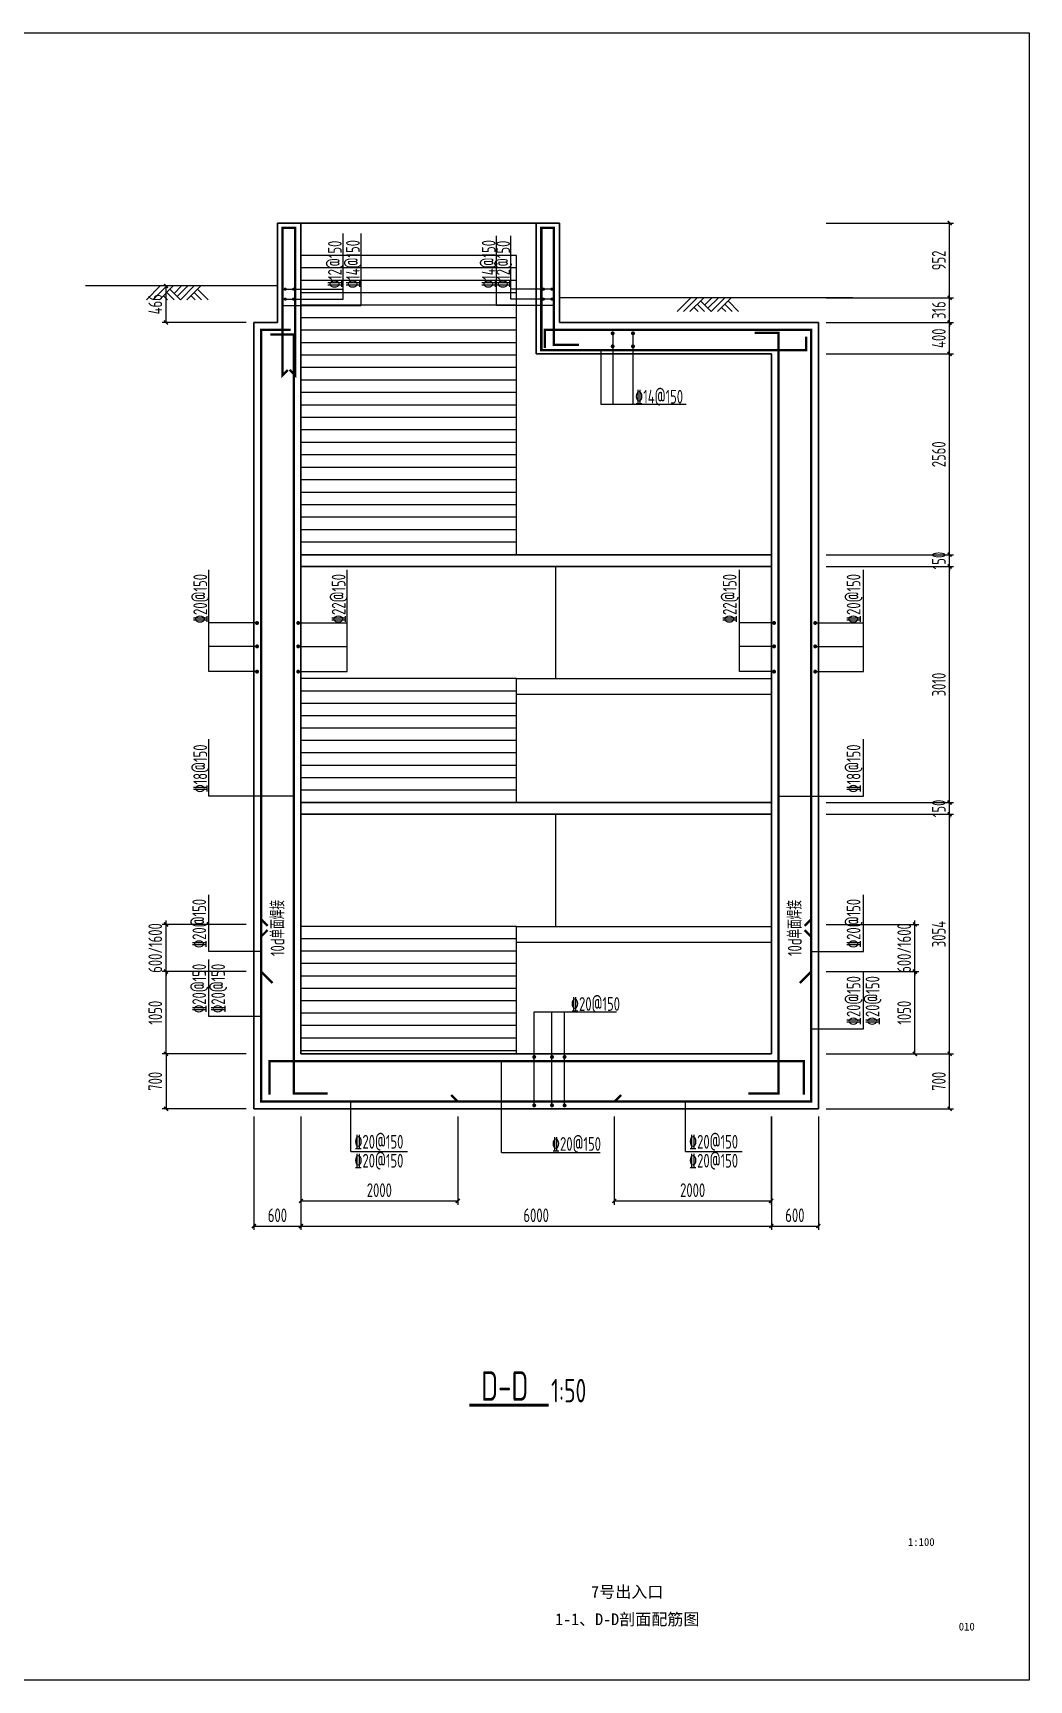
# Model space of a CAD drawing. Header units: millimetres. Extents: x -897614 to 191467, y -439928 to 101803.
# Drawn here: x -303397 to -290692, y -271448 to -250448 of the extents above; entities that cross this region are included whole.
import ezdxf
from ezdxf.enums import TextEntityAlignment as Align

# ---------------------------------------------------------------- set-up
doc = ezdxf.new("R2010")
doc.units = ezdxf.units.MM
doc.header["$LTSCALE"] = 1000
for name, color, linetype in [('DIM_LEAD', 3, 'Continuous'), ('DIM_SYMB', 3, 'Continuous'), ('DMX', 7, 'Continuous'), ('gps', 233, 'Continuous'), ('JG_TEXT', 7, 'Continuous'), ('PUB_TEXT', 7, 'Continuous'), ('REIN', 1, 'Continuous'), ('STAIR', 2, 'Continuous'), ('图框', 3, 'Continuous')]:
    doc.layers.add(name, color=color, linetype=linetype)
doc.layers.add('DY', color=1, linetype='Continuous', plot=False)
doc.layers.add('WALL', color=6, linetype='Continuous', lineweight=30)
doc.styles.add('TK-HZ-HT', font='', dxfattribs={"width": 0.8})
doc.styles.add('TK-HZ-ST', font='', dxfattribs={"width": 0.8})
doc.styles.add('TSSD', font='tssdeng.shx', dxfattribs={"width": 0.7, "bigfont": 'tssdchn.shx'})
doc.styles.get('TK-HZ-HT').set_extended_font_data('SimSun')
doc.styles.get('TK-HZ-ST').set_extended_font_data('SimSun')
doc.dimstyles.new('TSD', dxfattribs={"dimtxt": 350, "dimasz": 100, "dimexe": 100, "dimexo": 200, "dimgap": 100, "dimtad": 1, "dimdec": 0, "dimzin": 0, "dimdsep": 46, "dimtxsty": 'TSSD', "dimblk": 'ARCHTICK', "dimcen": 0.09, "dimclrt": 7, "dimazin": 2, "dimtfac": 1, "dimtdec": 0, "dimtix": 1, "dimtmove": 2, "dimatfit": 3, "dimfxl": 0, "dimtolj": 1, "dimtzin": 0, "dimarcsym": 0})

# ---------------------------------------------------------------- blocks, each defined once
blk = doc.blocks.new('_ArchTick')
at = {"color": 0, "linetype": 'ByBlock', "const_width": 0.4}
blk.add_lwpolyline([(-0.5, -0.5), (0.5, 0.5)], dxfattribs=at)
blk = doc.blocks.new('*D636')
at = {"layer": 'Defpoints', "color": 0, "transparency": 16777216}
for p in [(-300579, -264164), (-299979, -264164), (-299979, -265659)]:
    blk.add_point(p, dxfattribs=at)
at = {"layer": 'DIM_LEAD', "color": 0, "lineweight": -2, "transparency": 16777216}
for p, q in [((-300579, -264264), (-300579, -265709)), ((-299979, -264264), (-299979, -265709)), ((-300579, -265659), (-299979, -265659))]:
    blk.add_line(p, q, dxfattribs=at)
at = {"layer": 'DIM_LEAD', "color": 0, "lineweight": -2, "transparency": 16777216, "xscale": 50, "yscale": 50, "zscale": 50, "rotation": 180}
blk.add_blockref('_ArchTick', (-300579, -265659), dxfattribs=at)
at = {"layer": 'DIM_LEAD', "color": 0, "lineweight": -2, "transparency": 16777216, "xscale": 50, "yscale": 50, "zscale": 50}
blk.add_blockref('_ArchTick', (-299979, -265659), dxfattribs=at)
at = {"layer": 'DIM_LEAD', "color": 7, "transparency": 16777216, "insert": (-300279, -265522), "char_height": 175, "attachment_point": 5, "style": 'TSSD'}
blk.add_mtext('\\A1;600', dxfattribs=at)
blk = doc.blocks.new('*D637')
at = {"layer": 'Defpoints', "color": 0, "transparency": 16777216}
for p in [(-299979, -264164), (-293979, -264164), (-293979, -265659)]:
    blk.add_point(p, dxfattribs=at)
at = {"layer": 'DIM_LEAD', "color": 0, "lineweight": -2, "transparency": 16777216}
for p, q in [((-299979, -264264), (-299979, -265709)), ((-293979, -264264), (-293979, -265709)), ((-299979, -265659), (-293979, -265659))]:
    blk.add_line(p, q, dxfattribs=at)
at = {"layer": 'DIM_LEAD', "color": 0, "lineweight": -2, "transparency": 16777216, "xscale": 50, "yscale": 50, "zscale": 50, "rotation": 180}
blk.add_blockref('_ArchTick', (-299979, -265659), dxfattribs=at)
at = {"layer": 'DIM_LEAD', "color": 0, "lineweight": -2, "transparency": 16777216, "xscale": 50, "yscale": 50, "zscale": 50}
blk.add_blockref('_ArchTick', (-293979, -265659), dxfattribs=at)
at = {"layer": 'DIM_LEAD', "color": 7, "transparency": 16777216, "insert": (-296979, -265522), "char_height": 175, "attachment_point": 5, "style": 'TSSD'}
blk.add_mtext('\\A1;6000', dxfattribs=at)
blk = doc.blocks.new('*D638')
at = {"layer": 'Defpoints', "color": 0, "transparency": 16777216}
for p in [(-293979, -264164), (-293379, -264164), (-293379, -265659)]:
    blk.add_point(p, dxfattribs=at)
at = {"layer": 'DIM_LEAD', "color": 0, "lineweight": -2, "transparency": 16777216}
for p, q in [((-293979, -264264), (-293979, -265709)), ((-293379, -264264), (-293379, -265709)), ((-293979, -265659), (-293379, -265659))]:
    blk.add_line(p, q, dxfattribs=at)
at = {"layer": 'DIM_LEAD', "color": 0, "lineweight": -2, "transparency": 16777216, "xscale": 50, "yscale": 50, "zscale": 50, "rotation": 180}
blk.add_blockref('_ArchTick', (-293979, -265659), dxfattribs=at)
at = {"layer": 'DIM_LEAD', "color": 0, "lineweight": -2, "transparency": 16777216, "xscale": 50, "yscale": 50, "zscale": 50}
blk.add_blockref('_ArchTick', (-293379, -265659), dxfattribs=at)
at = {"layer": 'DIM_LEAD', "color": 7, "transparency": 16777216, "insert": (-293679, -265522), "char_height": 175, "attachment_point": 5, "style": 'TSSD'}
blk.add_mtext('\\A1;600', dxfattribs=at)
blk = doc.blocks.new('*D639')
at = {"layer": 'Defpoints', "color": 0, "transparency": 16777216}
for p in [(-293379, -263464), (-291705, -263464), (-293379, -264164)]:
    blk.add_point(p, dxfattribs=at)
at = {"layer": 'DIM_LEAD', "color": 0, "lineweight": -2, "transparency": 16777216}
for p, q in [((-293279, -263464), (-291655, -263464)), ((-291705, -264164), (-291705, -263464)), ((-293279, -264164), (-291655, -264164))]:
    blk.add_line(p, q, dxfattribs=at)
at = {"layer": 'DIM_LEAD', "color": 0, "lineweight": -2, "transparency": 16777216, "xscale": 50, "yscale": 50, "zscale": 50}
for p, rotation in [((-291705, -263464), 90), ((-291705, -264164), 270)]:
    blk.add_blockref('_ArchTick', p, dxfattribs=dict(at, rotation=rotation))
at = {"layer": 'DIM_LEAD', "color": 7, "transparency": 16777216, "insert": (-291843, -263814), "char_height": 175, "attachment_point": 5, "rotation": 90, "style": 'TSSD'}
blk.add_mtext('\\A1;700', dxfattribs=at)
blk = doc.blocks.new('*D640')
at = {"layer": 'Defpoints', "color": 0, "transparency": 16777216}
for p in [(-293379, -260410), (-291705, -260410), (-293379, -263464)]:
    blk.add_point(p, dxfattribs=at)
at = {"layer": 'DIM_LEAD', "color": 0, "lineweight": -2, "transparency": 16777216}
for p, q in [((-293279, -260410), (-291655, -260410)), ((-291705, -263464), (-291705, -260410)), ((-293279, -263464), (-291655, -263464))]:
    blk.add_line(p, q, dxfattribs=at)
at = {"layer": 'DIM_LEAD', "color": 0, "lineweight": -2, "transparency": 16777216, "xscale": 50, "yscale": 50, "zscale": 50}
for p, rotation in [((-291705, -260410), 90), ((-291705, -263464), 270)]:
    blk.add_blockref('_ArchTick', p, dxfattribs=dict(at, rotation=rotation))
at = {"layer": 'DIM_LEAD', "color": 7, "transparency": 16777216, "insert": (-291843, -261937), "char_height": 175, "attachment_point": 5, "rotation": 90, "style": 'TSSD'}
blk.add_mtext('\\A1;3054', dxfattribs=at)
blk = doc.blocks.new('*D641')
at = {"layer": 'Defpoints', "color": 0, "transparency": 16777216}
for p in [(-293379, -260260), (-291705, -260260), (-293379, -260410)]:
    blk.add_point(p, dxfattribs=at)
at = {"layer": 'DIM_LEAD', "color": 0, "lineweight": -2, "transparency": 16777216}
for p, q in [((-293279, -260260), (-291655, -260260)), ((-291705, -260260), (-291705, -260210)), ((-291705, -260410), (-291705, -260260)), ((-293279, -260410), (-291655, -260410)), ((-291705, -260410), (-291705, -260460))]:
    blk.add_line(p, q, dxfattribs=at)
at = {"layer": 'DIM_LEAD', "color": 0, "lineweight": -2, "transparency": 16777216, "xscale": 50, "yscale": 50, "zscale": 50}
for p, rotation in [((-291705, -260260), 270), ((-291705, -260410), 90)]:
    blk.add_blockref('_ArchTick', p, dxfattribs=dict(at, rotation=rotation))
at = {"layer": 'DIM_LEAD', "color": 7, "transparency": 16777216, "insert": (-291843, -260335), "char_height": 175, "attachment_point": 5, "rotation": 90, "style": 'TSSD'}
blk.add_mtext('\\A1;150', dxfattribs=at)
blk = doc.blocks.new('*D642')
at = {"layer": 'Defpoints', "color": 0, "transparency": 16777216}
for p in [(-293379, -257250), (-291705, -257250), (-293379, -260260)]:
    blk.add_point(p, dxfattribs=at)
at = {"layer": 'DIM_LEAD', "color": 0, "lineweight": -2, "transparency": 16777216}
for p, q in [((-293279, -257250), (-291655, -257250)), ((-291705, -260260), (-291705, -257250)), ((-293279, -260260), (-291655, -260260))]:
    blk.add_line(p, q, dxfattribs=at)
at = {"layer": 'DIM_LEAD', "color": 0, "lineweight": -2, "transparency": 16777216, "xscale": 50, "yscale": 50, "zscale": 50}
for p, rotation in [((-291705, -257250), 90), ((-291705, -260260), 270)]:
    blk.add_blockref('_ArchTick', p, dxfattribs=dict(at, rotation=rotation))
at = {"layer": 'DIM_LEAD', "color": 7, "transparency": 16777216, "insert": (-291843, -258755), "char_height": 175, "attachment_point": 5, "rotation": 90, "style": 'TSSD'}
blk.add_mtext('\\A1;3010', dxfattribs=at)
blk = doc.blocks.new('*D643')
at = {"layer": 'Defpoints', "color": 0, "transparency": 16777216}
for p in [(-293379, -257100), (-293379, -257250), (-291705, -257100)]:
    blk.add_point(p, dxfattribs=at)
at = {"layer": 'DIM_LEAD', "color": 0, "lineweight": -2, "transparency": 16777216}
for p, q in [((-293279, -257100), (-291655, -257100)), ((-293279, -257250), (-291655, -257250)), ((-291705, -257100), (-291705, -257050)), ((-291705, -257250), (-291705, -257100)), ((-291705, -257250), (-291705, -257300))]:
    blk.add_line(p, q, dxfattribs=at)
at = {"layer": 'DIM_LEAD', "color": 0, "lineweight": -2, "transparency": 16777216, "xscale": 50, "yscale": 50, "zscale": 50}
for p, rotation in [((-291705, -257100), 270), ((-291705, -257250), 90)]:
    blk.add_blockref('_ArchTick', p, dxfattribs=dict(at, rotation=rotation))
at = {"layer": 'DIM_LEAD', "color": 7, "transparency": 16777216, "insert": (-291843, -257175), "char_height": 175, "attachment_point": 5, "rotation": 90, "style": 'TSSD'}
blk.add_mtext('\\A1;150', dxfattribs=at)
blk = doc.blocks.new('*D644')
at = {"layer": 'Defpoints', "color": 0, "transparency": 16777216}
for p in [(-293379, -254540), (-291705, -254540), (-293379, -257100)]:
    blk.add_point(p, dxfattribs=at)
at = {"layer": 'DIM_LEAD', "color": 0, "lineweight": -2, "transparency": 16777216}
for p, q in [((-293279, -254540), (-291655, -254540)), ((-291705, -257100), (-291705, -254540)), ((-293279, -257100), (-291655, -257100))]:
    blk.add_line(p, q, dxfattribs=at)
at = {"layer": 'DIM_LEAD', "color": 0, "lineweight": -2, "transparency": 16777216, "xscale": 50, "yscale": 50, "zscale": 50}
for p, rotation in [((-291705, -254540), 90), ((-291705, -257100), 270)]:
    blk.add_blockref('_ArchTick', p, dxfattribs=dict(at, rotation=rotation))
at = {"layer": 'DIM_LEAD', "color": 7, "transparency": 16777216, "insert": (-291843, -255820), "char_height": 175, "attachment_point": 5, "rotation": 90, "style": 'TSSD'}
blk.add_mtext('\\A1;2560', dxfattribs=at)
blk = doc.blocks.new('*D645')
at = {"layer": 'Defpoints', "color": 0, "transparency": 16777216}
for p in [(-293379, -254140), (-291705, -254140), (-293379, -254540)]:
    blk.add_point(p, dxfattribs=at)
at = {"layer": 'DIM_LEAD', "color": 0, "lineweight": -2, "transparency": 16777216}
for p, q in [((-293279, -254140), (-291655, -254140)), ((-291705, -254540), (-291705, -254140)), ((-293279, -254540), (-291655, -254540))]:
    blk.add_line(p, q, dxfattribs=at)
at = {"layer": 'DIM_LEAD', "color": 0, "lineweight": -2, "transparency": 16777216, "xscale": 50, "yscale": 50, "zscale": 50}
for p, rotation in [((-291705, -254140), 90), ((-291705, -254540), 270)]:
    blk.add_blockref('_ArchTick', p, dxfattribs=dict(at, rotation=rotation))
at = {"layer": 'DIM_LEAD', "color": 7, "transparency": 16777216, "insert": (-291843, -254340), "char_height": 175, "attachment_point": 5, "rotation": 90, "style": 'TSSD'}
blk.add_mtext('\\A1;400', dxfattribs=at)
blk = doc.blocks.new('*D646')
at = {"layer": 'Defpoints', "color": 0, "transparency": 16777216}
for p in [(-293379, -253824), (-291705, -253824), (-293379, -254140)]:
    blk.add_point(p, dxfattribs=at)
at = {"layer": 'DIM_LEAD', "color": 0, "lineweight": -2, "transparency": 16777216}
for p, q in [((-293279, -253824), (-291655, -253824)), ((-291705, -253824), (-291705, -253774)), ((-291705, -254140), (-291705, -253824)), ((-293279, -254140), (-291655, -254140)), ((-291705, -254140), (-291705, -254190))]:
    blk.add_line(p, q, dxfattribs=at)
at = {"layer": 'DIM_LEAD', "color": 0, "lineweight": -2, "transparency": 16777216, "xscale": 50, "yscale": 50, "zscale": 50}
for p, rotation in [((-291705, -253824), 270), ((-291705, -254140), 90)]:
    blk.add_blockref('_ArchTick', p, dxfattribs=dict(at, rotation=rotation))
at = {"layer": 'DIM_LEAD', "color": 7, "transparency": 16777216, "insert": (-291843, -253982), "char_height": 175, "attachment_point": 5, "rotation": 90, "style": 'TSSD'}
blk.add_mtext('\\A1;316', dxfattribs=at)
blk = doc.blocks.new('*D647')
at = {"layer": 'Defpoints', "color": 0, "transparency": 16777216}
for p in [(-293379, -252872), (-291705, -252872), (-293379, -253824)]:
    blk.add_point(p, dxfattribs=at)
at = {"layer": 'DIM_LEAD', "color": 0, "lineweight": -2, "transparency": 16777216}
for p, q in [((-293279, -252872), (-291655, -252872)), ((-291705, -253824), (-291705, -252872)), ((-293279, -253824), (-291655, -253824))]:
    blk.add_line(p, q, dxfattribs=at)
at = {"layer": 'DIM_LEAD', "color": 0, "lineweight": -2, "transparency": 16777216, "xscale": 50, "yscale": 50, "zscale": 50}
for p, rotation in [((-291705, -252872), 90), ((-291705, -253824), 270)]:
    blk.add_blockref('_ArchTick', p, dxfattribs=dict(at, rotation=rotation))
at = {"layer": 'DIM_LEAD', "color": 7, "transparency": 16777216, "insert": (-291843, -253348), "char_height": 175, "attachment_point": 5, "rotation": 90, "style": 'TSSD'}
blk.add_mtext('\\A1;952', dxfattribs=at)
blk = doc.blocks.new('*D652')
at = {"layer": 'Defpoints', "color": 0, "transparency": 16777216}
for p in [(-301700, -253674), (-300579, -253674), (-300579, -254140)]:
    blk.add_point(p, dxfattribs=at)
at = {"layer": 'DIM_LEAD', "color": 0, "lineweight": -2, "transparency": 16777216}
for p, q in [((-300679, -253674), (-301750, -253674)), ((-301700, -254140), (-301700, -253674)), ((-300679, -254140), (-301750, -254140))]:
    blk.add_line(p, q, dxfattribs=at)
at = {"layer": 'DIM_LEAD', "color": 0, "lineweight": -2, "transparency": 16777216, "xscale": 50, "yscale": 50, "zscale": 50}
for p, rotation in [((-301700, -253674), 90), ((-301700, -254140), 270)]:
    blk.add_blockref('_ArchTick', p, dxfattribs=dict(at, rotation=rotation))
at = {"layer": 'DIM_LEAD', "color": 7, "transparency": 16777216, "insert": (-301837, -253907), "char_height": 175, "attachment_point": 5, "rotation": 90, "style": 'TSSD'}
blk.add_mtext('\\A1;466', dxfattribs=at)
blk = doc.blocks.new('*D693')
at = {"layer": 'Defpoints', "color": 0, "transparency": 16777216}
for p in [(-300579, -263464), (-301700, -264164), (-300579, -264164)]:
    blk.add_point(p, dxfattribs=at)
at = {"layer": 'DIM_LEAD', "color": 0, "lineweight": -2, "transparency": 16777216}
for p, q in [((-300679, -263464), (-301750, -263464)), ((-301700, -263464), (-301700, -264164)), ((-300679, -264164), (-301750, -264164))]:
    blk.add_line(p, q, dxfattribs=at)
at = {"layer": 'DIM_LEAD', "color": 0, "lineweight": -2, "transparency": 16777216, "xscale": 50, "yscale": 50, "zscale": 50}
for p, rotation in [((-301700, -263464), 90), ((-301700, -264164), 270)]:
    blk.add_blockref('_ArchTick', p, dxfattribs=dict(at, rotation=rotation))
at = {"layer": 'DIM_LEAD', "color": 7, "transparency": 16777216, "insert": (-301837, -263814), "char_height": 175, "attachment_point": 5, "rotation": 90, "style": 'TSSD'}
blk.add_mtext('\\A1;700', dxfattribs=at)
blk = doc.blocks.new('*D1713')
at = {"layer": 'Defpoints', "color": 0, "transparency": 16777216}
for p in [(-293379, -262414, 0), (-292148, -262414), (-293379, -263464, 0)]:
    blk.add_point(p, dxfattribs=at)
at = {"layer": 'DIM_LEAD', "color": 0, "lineweight": -2, "transparency": 16777216}
for p, q in [((-293279, -262414), (-292098, -262414)), ((-292148, -263464), (-292148, -262414)), ((-293279, -263464), (-292098, -263464))]:
    blk.add_line(p, q, dxfattribs=at)
at = {"layer": 'DIM_LEAD', "color": 0, "lineweight": -2, "transparency": 16777216, "xscale": 50, "yscale": 50, "zscale": 50}
for p, rotation in [((-292148, -262414), 90), ((-292148, -263464), 270)]:
    blk.add_blockref('_ArchTick', p, dxfattribs=dict(at, rotation=rotation))
at = {"layer": 'DIM_LEAD', "color": 7, "transparency": 16777216, "insert": (-292285, -262939), "char_height": 175, "attachment_point": 5, "rotation": 90, "style": 'TSSD'}
blk.add_mtext('\\A1;1050', dxfattribs=at)
blk = doc.blocks.new('*D1714')
at = {"layer": 'Defpoints', "color": 0, "transparency": 16777216}
for p in [(-293379, -261814, 0), (-292148, -261814), (-293379, -262414, 0)]:
    blk.add_point(p, dxfattribs=at)
at = {"layer": 'DIM_LEAD', "color": 0, "lineweight": -2, "transparency": 16777216}
for p, q in [((-293279, -261814), (-292098, -261814)), ((-292148, -261814), (-292148, -261764)), ((-292148, -262414), (-292148, -261814)), ((-293279, -262414), (-292098, -262414)), ((-292148, -262414), (-292148, -262464))]:
    blk.add_line(p, q, dxfattribs=at)
at = {"layer": 'DIM_LEAD', "color": 0, "lineweight": -2, "transparency": 16777216, "xscale": 50, "yscale": 50, "zscale": 50}
for p, rotation in [((-292148, -261814), 270), ((-292148, -262414), 90)]:
    blk.add_blockref('_ArchTick', p, dxfattribs=dict(at, rotation=rotation))
at = {"layer": 'DIM_LEAD', "color": 7, "transparency": 16777216, "insert": (-292285, -262114), "char_height": 175, "attachment_point": 5, "rotation": 90, "style": 'TSSD'}
blk.add_mtext('\\A1;600/1600', dxfattribs=at)
blk = doc.blocks.new('*D1715')
at = {"layer": 'Defpoints', "color": 0, "transparency": 16777216}
for p in [(-301700, -262414), (-300579, -262414, 0), (-300579, -263464, 0)]:
    blk.add_point(p, dxfattribs=at)
at = {"layer": 'DIM_LEAD', "color": 0, "lineweight": -2, "transparency": 16777216}
for p, q in [((-300679, -262414), (-301750, -262414)), ((-301700, -263464), (-301700, -262414)), ((-300679, -263464), (-301750, -263464))]:
    blk.add_line(p, q, dxfattribs=at)
at = {"layer": 'DIM_LEAD', "color": 0, "lineweight": -2, "transparency": 16777216, "xscale": 50, "yscale": 50, "zscale": 50}
for p, rotation in [((-301700, -262414), 90), ((-301700, -263464), 270)]:
    blk.add_blockref('_ArchTick', p, dxfattribs=dict(at, rotation=rotation))
at = {"layer": 'DIM_LEAD', "color": 7, "transparency": 16777216, "insert": (-301837, -262939), "char_height": 175, "attachment_point": 5, "rotation": 90, "style": 'TSSD'}
blk.add_mtext('\\A1;1050', dxfattribs=at)
blk = doc.blocks.new('*D1716')
at = {"layer": 'Defpoints', "color": 0, "transparency": 16777216}
for p in [(-301700, -261814), (-300579, -261814, 0), (-300579, -262414, 0)]:
    blk.add_point(p, dxfattribs=at)
at = {"layer": 'DIM_LEAD', "color": 0, "lineweight": -2, "transparency": 16777216}
for p, q in [((-300679, -261814), (-301750, -261814)), ((-301700, -261814), (-301700, -261764)), ((-301700, -262414), (-301700, -261814)), ((-300679, -262414), (-301750, -262414)), ((-301700, -262414), (-301700, -262464))]:
    blk.add_line(p, q, dxfattribs=at)
at = {"layer": 'DIM_LEAD', "color": 0, "lineweight": -2, "transparency": 16777216, "xscale": 50, "yscale": 50, "zscale": 50}
for p, rotation in [((-301700, -261814), 270), ((-301700, -262414), 90)]:
    blk.add_blockref('_ArchTick', p, dxfattribs=dict(at, rotation=rotation))
at = {"layer": 'DIM_LEAD', "color": 7, "transparency": 16777216, "insert": (-301837, -262114), "char_height": 175, "attachment_point": 5, "rotation": 90, "style": 'TSSD'}
blk.add_mtext('\\A1;600/1600', dxfattribs=at)
blk = doc.blocks.new('*D1720')
at = {"layer": 'Defpoints', "color": 0, "transparency": 16777216}
for p in [(-299979, -264164, 0), (-297979, -264164, 0), (-297979, -265339)]:
    blk.add_point(p, dxfattribs=at)
at = {"layer": 'DIM_LEAD', "color": 0, "lineweight": -2, "transparency": 16777216}
for p, q in [((-299979, -264264), (-299979, -265389)), ((-297979, -264264), (-297979, -265389)), ((-299979, -265339), (-297979, -265339))]:
    blk.add_line(p, q, dxfattribs=at)
at = {"layer": 'DIM_LEAD', "color": 0, "lineweight": -2, "transparency": 16777216, "xscale": 50, "yscale": 50, "zscale": 50, "rotation": 180}
blk.add_blockref('_ArchTick', (-299979, -265339), dxfattribs=at)
at = {"layer": 'DIM_LEAD', "color": 0, "lineweight": -2, "transparency": 16777216, "xscale": 50, "yscale": 50, "zscale": 50}
blk.add_blockref('_ArchTick', (-297979, -265339), dxfattribs=at)
at = {"layer": 'DIM_LEAD', "color": 7, "transparency": 16777216, "insert": (-298979, -265202), "char_height": 175, "attachment_point": 5, "style": 'TSSD'}
blk.add_mtext('\\A1;2000', dxfattribs=at)
blk = doc.blocks.new('*D1721')
at = {"layer": 'Defpoints', "color": 0, "transparency": 16777216}
for p in [(-295983, -264164, 0), (-293983, -264164, 0), (-293983, -265339)]:
    blk.add_point(p, dxfattribs=at)
at = {"layer": 'DIM_LEAD', "color": 0, "lineweight": -2, "transparency": 16777216}
for p, q in [((-295983, -264264), (-295983, -265389)), ((-293983, -264264), (-293983, -265389)), ((-295983, -265339), (-293983, -265339))]:
    blk.add_line(p, q, dxfattribs=at)
at = {"layer": 'DIM_LEAD', "color": 0, "lineweight": -2, "transparency": 16777216, "xscale": 50, "yscale": 50, "zscale": 50, "rotation": 180}
blk.add_blockref('_ArchTick', (-295983, -265339), dxfattribs=at)
at = {"layer": 'DIM_LEAD', "color": 0, "lineweight": -2, "transparency": 16777216, "xscale": 50, "yscale": 50, "zscale": 50}
blk.add_blockref('_ArchTick', (-293983, -265339), dxfattribs=at)
at = {"layer": 'DIM_LEAD', "color": 7, "transparency": 16777216, "insert": (-294983, -265202), "char_height": 175, "attachment_point": 5, "style": 'TSSD'}
blk.add_mtext('\\A1;2000', dxfattribs=at)

msp = doc.modelspace()

# ---------------------------------------------------------------- linework, layer by layer
at = {"layer": 'DIM_SYMB', "const_width": 40, "elevation": 0}
msp.add_lwpolyline([(-297829.20251, -267942.79931), (-296818.02928, -267942.79939)], dxfattribs=at)
at = {"layer": 'DMX'}
for p, q in [((-300279.17955, -253673.91237, 0), (-302728.02611, -253673.91237, 0)), ((-292940.44682, -253823.91237, 0), (-296679.17955, -253823.91237, 0))]:
    msp.add_line(p, q, dxfattribs=at)
at = {"layer": 'DY', "elevation": 0}
msp.add_lwpolyline([(-320392.04771, -250447.64308), (-290692.04771, -250447.64308), (-290692.04771, -271447.64308), (-320392.04771, -271447.64308)], close=True, dxfattribs=at)
at = {"layer": 'gps'}
for p, q in [((-301949.20225, -253849.88118, 0), (-301773.23345, -253673.91237, 0)), ((-301866.89526, -253849.88118, 0), (-301690.92646, -253673.91237, 0)), ((-301784.58827, -253849.88118, 0), (-301608.61947, -253673.91237, 0)), ((-301597.26464, -253767.57419, 0), (-301503.60283, -253673.91237, 0)), ((-301556.11115, -253808.72768, 0), (-301421.29584, -253673.91237, 0)), ((-301514.95765, -253849.88118, 0), (-301338.98885, -253673.91237, 0)), ((-301432.65066, -253849.88118, 0), (-301256.68186, -253673.91237, 0)), ((-301679.57163, -253849.88118, 0), (-301732.07995, -253797.37285, 0)), ((-301597.26464, -253849.88118, 0), (-301690.92646, -253756.21936, 0)), ((-301514.95765, -253849.88118, 0), (-301649.77296, -253715.06586, 0)), ((-301327.63402, -253849.88118, 0), (-301380.14234, -253797.37285, 0)), ((-301245.32703, -253849.88118, 0), (-301338.98885, -253756.21936, 0)), ((-301163.02004, -253849.88118, 0), (-301297.83535, -253715.06586, 0)), ((-295182.47972, -253999.88118, 0), (-295006.51092, -253823.91237, 0)), ((-295100.17273, -253999.88118, 0), (-294924.20393, -253823.91237, 0)), ((-295017.86574, -253999.88118, 0), (-294841.89694, -253823.91237, 0)), ((-294748.23512, -253999.88118, 0), (-294883.05043, -253865.06586, 0)), ((-294830.54211, -253917.57419, 0), (-294736.8803, -253823.91237, 0)), ((-294789.38862, -253958.72768, 0), (-294654.57331, -253823.91237, 0)), ((-294748.23512, -253999.88118, 0), (-294572.26632, -253823.91237, 0)), ((-294665.92813, -253999.88118, 0), (-294489.95933, -253823.91237, 0)), ((-294396.29751, -253999.88118, 0), (-294531.11282, -253865.06586, 0)), ((-294912.8491, -253999.88118, 0), (-294965.35742, -253947.37285, 0)), ((-294830.54211, -253999.88118, 0), (-294924.20393, -253906.21936, 0)), ((-294560.91149, -253999.88118, 0), (-294613.41981, -253947.37285, 0)), ((-294478.6045, -253999.88118, 0), (-294572.26632, -253906.21936, 0))]:
    msp.add_line(p, q, dxfattribs=at)
at = {"layer": 'JG_TEXT'}
for p, q in [((-299441.96037, -253840.83656, 0), (-299441.96037, -253004.44523, 0)), ((-299211.59162, -253924.62644, 0), (-299211.59162, -253004.44523, 0)), ((-297483.75358, -253924.62644, 0), (-297483.75358, -253032.65175, 0)), ((-297300.11788, -253840.83656, 0), (-297300.11788, -253032.65175, 0)), ((-300179.44646, -253715.0485, 0), (-299441.96037, -253715.0485, 0)), ((-300179.44646, -253840.83656, 0), (-299441.96037, -253840.83656, 0)), ((-296778.91263, -253715.0485, 0), (-297300.11788, -253715.0485, 0)), ((-296778.91263, -253840.83656, 0), (-297300.11788, -253840.83656, 0)), ((-300213.01433, -253924.62644, 0), (-299211.59162, -253924.62644, 0)), ((-296745.34476, -253924.62644, 0), (-297483.75358, -253924.62644, 0)), ((-296002.59174, -254277.62881, 0), (-296002.59174, -255180.04491, 0)), ((-295743.88667, -254277.62881, 0), (-295743.88667, -255180.04491, 0)), ((-296155.99368, -254490.26257, 0), (-296155.99368, -255180.04491, 0)), ((-296155.99368, -255180.04491, 0), (-295067.61792, -255180.04491, 0)), ((-301154.25319, -258590.74293, 0), (-301154.25319, -257292.57013, 0)), ((-299388.88014, -258590.74293, 0), (-299388.88014, -257292.57013, 0)), ((-294384.17144, -258590.74293, 0), (-294384.17144, -257292.57013, 0)), ((-292804.1059, -258590.74293, 0), (-292804.1059, -257292.57013, 0)), ((-300538.89208, -257970.26343, 0), (-301154.25319, -257970.26343, 0)), ((-300014.47105, -257970.26343, 0), (-299388.51909, -257970.26343, 0)), ((-293943.88804, -257970.26343, 0), (-294384.17144, -257970.26343, 0)), ((-293419.46701, -257970.26343, 0), (-292804.1059, -257970.26343, 0)), ((-300538.89208, -258268.72027, 0), (-301154.25319, -258268.72027, 0)), ((-300014.47105, -258268.72027, 0), (-299388.88014, -258268.72027, 0)), ((-293943.88804, -258268.72027, 0), (-294384.17144, -258268.72027, 0)), ((-293419.46701, -258268.72027, 0), (-292804.1059, -258268.72027, 0)), ((-300538.89208, -258590.74293, 0), (-301154.25319, -258590.74293, 0)), ((-300014.47105, -258590.74293, 0), (-299388.88014, -258590.74293, 0)), ((-293943.88804, -258590.74293, 0), (-294384.17144, -258590.74293, 0)), ((-293419.46701, -258590.74293, 0), (-292804.1059, -258590.74293, 0)), ((-301154.25319, -260178.26485, 0), (-301154.25319, -259453.43228, 0)), ((-292804.1059, -260178.26485, 0), (-292804.1059, -259453.43228, 0)), ((-300070.45101, -260178.26485, 0), (-301154.25319, -260178.26485, 0)), ((-293887.90808, -260178.26485, 0), (-292804.1059, -260178.26485, 0)), ((-301154.25319, -262159.92533, 0), (-301154.25319, -261435.09276, 0)), ((-292804.1059, -262159.92533, 0), (-292804.1059, -261435.09276, 0)), ((-300487.90808, -262159.92533, 0), (-301154.25319, -262159.92533, 0)), ((-301154.25319, -262987.22689, 0), (-301154.25319, -262262.39431, 0)), ((-293470.45101, -262159.92533, 0), (-292804.1059, -262159.92533, 0)), ((-292804.1059, -263144.27804, 0), (-292804.1059, -262419.44547, 0)), ((-300487.90808, -262987.22689, 0), (-301154.25319, -262987.22689, 0)), ((-297003.67783, -264120.75398, 0), (-297003.67783, -262928.66422, 0)), ((-297003.67783, -262928.66422, 0), (-295955.14799, -262928.66422, 0)), ((-296777.31329, -264120.75398, 0), (-296777.31329, -262928.66422, 0)), ((-296616.38002, -264120.75398, 0), (-296616.38002, -262928.66422, 0)), ((-293470.45101, -263144.27804, 0), (-292804.1059, -263144.27804, 0)), ((-297422.92535, -264723.41556, 0), (-297422.92535, -263556.83402, 0)), ((-299344.03932, -264707.0751, 0), (-299344.03932, -264072.64091, 0)), ((-295075.30096, -264707.0751, 0), (-295075.30096, -264072.64091, 0)), ((-299344.03932, -264707.0751, 0), (-298619.20675, -264707.0751, 0)), ((-297422.92535, -264723.41556, 0), (-296161.11234, -264723.41556, 0)), ((-295075.30096, -264707.0751, 0), (-294350.46839, -264707.0751, 0))]:
    msp.add_line(p, q, dxfattribs=at)
at = {"layer": 'REIN', "const_width": 30, "elevation": 0}
for points in [[(-300122.75459, -254744.63056), (-300054.46772, -254812.91744), (-300054.46772, -252930.42522), (-300213.01433, -252930.42522), (-300213.01433, -254812.91744), (-300144.72746, -254744.63056)], [(-296433.6595, -254426.07551), (-296754.46772, -254426.07551), (-296754.46772, -252930.42522), (-296913.01433, -252930.42522), (-296913.01433, -254490.26257), (-293534.05489, -254490.26257), (-293534.05489, -254319.81151)], [(-300111.61577, -254231.18383), (-300487.90808, -254231.18383), (-300487.90808, -264072.64091), (-293470.45101, -264072.64091), (-293470.45101, -254231.18383), (-296869.85226, -254231.18383), (-296869.85226, -254462.41537)], [(-300367.77954, -254291.3827), (-300070.45101, -254291.3827), (-300070.45101, -263970.66258), (-299637.35577, -263970.66258)], [(-294274.32591, -263970.66258), (-293887.90808, -263970.66258), (-293887.90808, -254272.92041), (-294190.60922, -254272.92041)], [(-300487.90808, -261747.11177), (-300404.31419, -261830.70566)], [(-293470.45101, -261747.11177), (-293554.0449, -261830.70566)], [(-300487.90808, -261969.13126), (-300404.31419, -261885.53737)], [(-293470.45101, -261969.13126), (-293554.0449, -261885.53737)], [(-298062.77343, -263989.04702), (-297979.17955, -264072.64091), (-300487.90808, -264072.64091), (-300487.90808, -262413.91237), (-300342.1682, -262559.65225)], [(-295895.58566, -263989.04702), (-295979.17955, -264072.64091), (-293470.45101, -264072.64091), (-293470.45101, -262413.91237), (-293616.19089, -262559.65225)], [(-300381.45465, -263982.22777), (-300381.45465, -263555.18383), (-293563.25393, -263555.18383), (-293563.25393, -263982.22777)]]:
    msp.add_lwpolyline(points, dxfattribs=at)
at = {"layer": 'REIN', "elevation": 0}
for points, const_width in [([(-300189.44646, -253715.0485, 1), (-300169.44646, -253715.0485, 1)], 20), ([(-300189.44646, -253840.83656, 1), (-300169.44646, -253840.83656, 1)], 20), ([(-300082.55072, -253715.0485, 1), (-300062.55072, -253715.0485, 1)], 20), ([(-300082.55072, -253840.83656, 1), (-300062.55072, -253840.83656, 1)], 20), ([(-296875.80837, -253715.0485, -1), (-296895.80837, -253715.0485, -1)], 20), ([(-296875.80837, -253840.83656, -1), (-296895.80837, -253840.83656, -1)], 20), ([(-296768.91263, -253715.0485, -1), (-296788.91263, -253715.0485, -1)], 20), ([(-296768.91263, -253840.83656, -1), (-296788.91263, -253840.83656, -1)], 20), ([(-296015.09174, -254277.62881, 1), (-295990.09174, -254277.62881, 1)], 25), ([(-295756.38667, -254277.62881, 1), (-295731.38667, -254277.62881, 1)], 25), ([(-296015.09174, -254443.00678, 1), (-295990.09174, -254443.00678, 1)], 25), ([(-295756.38667, -254443.00678, 1), (-295731.38667, -254443.00678, 1)], 25), ([(-300551.39208, -257970.26343, 1), (-300526.39208, -257970.26343, 1)], 25), ([(-300026.97105, -257970.26343, 1), (-300001.97105, -257970.26343, 1)], 25), ([(-293931.38804, -257970.26343, -1), (-293956.38804, -257970.26343, -1)], 25), ([(-293406.96701, -257970.26343, -1), (-293431.96701, -257970.26343, -1)], 25), ([(-300551.39208, -258268.72027, 1), (-300526.39208, -258268.72027, 1)], 25), ([(-300026.97105, -258268.72027, 1), (-300001.97105, -258268.72027, 1)], 25), ([(-293931.38804, -258268.72027, -1), (-293956.38804, -258268.72027, -1)], 25), ([(-293406.96701, -258268.72027, -1), (-293431.96701, -258268.72027, -1)], 25), ([(-300551.39208, -258590.74293, 1), (-300526.39208, -258590.74293, 1)], 25), ([(-300026.97105, -258590.74293, 1), (-300001.97105, -258590.74293, 1)], 25), ([(-293931.38804, -258590.74293, -1), (-293956.38804, -258590.74293, -1)], 25), ([(-293406.96701, -258590.74293, -1), (-293431.96701, -258590.74293, -1)], 25), ([(-297016.17783, -263503.5508, 1), (-296991.17783, -263503.5508, 1)], 25), ([(-296789.81329, -263503.5508, 1), (-296764.81329, -263503.5508, 1)], 25), ([(-296628.88002, -263503.5508, 1), (-296603.88002, -263503.5508, 1)], 25), ([(-297016.17783, -264120.75398, 1), (-296991.17783, -264120.75398, 1)], 25), ([(-296789.81329, -264120.75398, 1), (-296764.81329, -264120.75398, 1)], 25), ([(-296628.88002, -264120.75398, 1), (-296603.88002, -264120.75398, 1)], 25)]:
    msp.add_lwpolyline(points, format="xyb", close=True, dxfattribs=dict(at, const_width=const_width))
at = {"layer": 'STAIR', "color": 8, "linetype": 'Continuous'}
for p, q in [((-297229.17955, -253283.91237, 0), (-299979.17955, -253283.91237, 0)), ((-297229.17955, -253442.91237, 0), (-299979.17955, -253442.91237, 0)), ((-297229.17955, -257099.91237, 0), (-297229.17955, -253283.91237, 0)), ((-297229.17955, -253601.91237, 0), (-299979.17955, -253601.91237, 0)), ((-297229.17955, -253760.91237, 0), (-299979.17955, -253760.91237, 0)), ((-297229.17955, -253919.91237, 0), (-299979.17955, -253919.91237, 0)), ((-297229.17955, -254078.91237, 0), (-299979.17955, -254078.91237, 0)), ((-297229.17955, -254237.91237, 0), (-299979.17955, -254237.91237, 0)), ((-297229.17955, -254396.91237, 0), (-299979.17955, -254396.91237, 0)), ((-297229.17955, -254555.91237, 0), (-299979.17955, -254555.91237, 0)), ((-297229.17955, -254714.91237, 0), (-299979.17955, -254714.91237, 0)), ((-297229.17955, -254873.91237, 0), (-299979.17955, -254873.91237, 0)), ((-297229.17955, -255032.91237, 0), (-299979.17955, -255032.91237, 0)), ((-297229.17955, -255191.91237, 0), (-299979.17955, -255191.91237, 0)), ((-297229.17955, -255350.91237, 0), (-299979.17955, -255350.91237, 0)), ((-297229.17955, -255509.91237, 0), (-299979.17955, -255509.91237, 0)), ((-297229.17955, -255668.91237, 0), (-299979.17955, -255668.91237, 0)), ((-297229.17955, -255827.91237, 0), (-299979.17955, -255827.91237, 0)), ((-297229.17955, -255986.91237, 0), (-299979.17955, -255986.91237, 0)), ((-297229.17955, -256145.91237, 0), (-299979.17955, -256145.91237, 0)), ((-297229.17955, -256304.91237, 0), (-299979.17955, -256304.91237, 0)), ((-297229.17955, -256463.91237, 0), (-299979.17955, -256463.91237, 0)), ((-297229.17955, -256622.91237, 0), (-299979.17955, -256622.91237, 0)), ((-297229.17955, -256781.91237, 0), (-299979.17955, -256781.91237, 0)), ((-297229.17955, -256940.91237, 0), (-299979.17955, -256940.91237, 0)), ((-299979.17955, -257099.91237, 0), (-297229.17955, -257099.91237, 0)), ((-296729.17955, -258679.91237, 0), (-296729.17955, -257249.91237, 0)), ((-297229.17955, -258679.91237, 0), (-299979.17955, -258679.91237, 0)), ((-297229.17955, -260259.91237, 0), (-297229.17955, -258679.91237, 0)), ((-297229.17955, -258679.91237, 0), (-293979.17955, -258679.91237, 0)), ((-297229.17955, -258837.91237, 0), (-299979.17955, -258837.91237, 0)), ((-297229.17955, -258879.91237, 0), (-293979.17955, -258879.91237, 0)), ((-297229.17955, -258995.91237, 0), (-299979.17955, -258995.91237, 0)), ((-297229.17955, -259153.91237, 0), (-299979.17955, -259153.91237, 0)), ((-297229.17955, -259311.91237, 0), (-299979.17955, -259311.91237, 0)), ((-297229.17955, -259469.91237, 0), (-299979.17955, -259469.91237, 0)), ((-297229.17955, -259627.91237, 0), (-299979.17955, -259627.91237, 0)), ((-297229.17955, -259785.91237, 0), (-299979.17955, -259785.91237, 0)), ((-297229.17955, -259943.91237, 0), (-299979.17955, -259943.91237, 0)), ((-297229.17955, -260101.91237, 0), (-299979.17955, -260101.91237, 0)), ((-299979.17955, -260259.91237, 0), (-297229.17955, -260259.91237, 0)), ((-296729.17955, -261839.91237, 0), (-296729.17955, -260409.91237, 0)), ((-297229.17955, -261839.91237, 0), (-299979.17955, -261839.91237, 0)), ((-297229.17955, -263463.91237, 0), (-297229.17955, -261839.91237, 0)), ((-297229.17955, -261839.91237, 0), (-293979.17955, -261839.91237, 0)), ((-297229.17955, -261997.91237, 0), (-299979.17955, -261997.91237, 0)), ((-297229.17955, -262039.91237, 0), (-293979.17955, -262039.91237, 0)), ((-297229.17955, -262155.91237, 0), (-299979.17955, -262155.91237, 0)), ((-297229.17955, -262313.91237, 0), (-299979.17955, -262313.91237, 0)), ((-297229.17955, -262471.91237, 0), (-299979.17955, -262471.91237, 0)), ((-297229.17955, -262629.91237, 0), (-299979.17955, -262629.91237, 0)), ((-297229.17955, -262787.91237, 0), (-299979.17955, -262787.91237, 0)), ((-297229.17955, -262945.91237, 0), (-299979.17955, -262945.91237, 0)), ((-297229.17955, -263103.91237, 0), (-299979.17955, -263103.91237, 0)), ((-297229.17955, -263261.91237, 0), (-299979.17955, -263261.91237, 0)), ((-299979.17955, -263419.91237, 0), (-297229.17955, -263419.91237, 0))]:
    msp.add_line(p, q, dxfattribs=at)
at = {"layer": 'WALL'}
for p, q in [((-300279.17955, -252871.91237, 0), (-300279.17955, -254139.91237, 0)), ((-296679.17955, -252871.91237, 0), (-300279.17955, -252871.91237, 0)), ((-299979.17955, -252871.91237, 0), (-299979.17955, -263463.91237, 0)), ((-296979.17955, -252871.91237, 0), (-296979.17955, -254539.91237, 0)), ((-296679.17955, -252871.91237, 0), (-296679.17955, -254139.91237, 0)), ((-300579.17955, -254139.91237, 0), (-300279.17955, -254139.91237, 0)), ((-300579.17955, -254139.91237, 0), (-300579.17955, -264163.91237, 0)), ((-296679.17955, -254139.91237, 0), (-293379.17955, -254139.91237, 0)), ((-293379.17955, -254139.91237, 0), (-293379.17955, -264163.91237, 0)), ((-296979.17955, -254539.91237, 0), (-293979.17955, -254539.91237, 0)), ((-293979.17955, -254539.91237, 0), (-293979.17955, -263463.91237, 0)), ((-299979.17955, -257099.91237, 0), (-293979.17955, -257099.91237, 0)), ((-299979.17955, -257249.91237, 0), (-293979.17955, -257249.91237, 0)), ((-299979.17955, -260259.91237, 0), (-293979.17955, -260259.91237, 0)), ((-299979.17955, -260409.91237, 0), (-293979.17955, -260409.91237, 0)), ((-299979.17955, -263463.91237, 0), (-293979.17955, -263463.91237, 0)), ((-300579.17955, -264163.91237, 0), (-293379.17955, -264163.91237, 0))]:
    msp.add_line(p, q, dxfattribs=at)

# ---------------------------------------------------------------- texts
at = {"layer": 'JG_TEXT', "style": 'TSSD', "width": 0.7}
for s, p in [('%%13212@150', (-299459.01676, -253701.13373, 0)), ('%%13214@150', (-299228.64801, -253701.13373, 0)), ('%%13214@150', (-297496.37951, -253701.13373, 0)), ('%%13212@150', (-297312.74381, -253701.13373, 0)), ('%%13220@150', (-301175.77179, -257972.7921, 0)), ('%%13222@150', (-299410.39874, -257972.7921, 0)), ('%%13222@150', (-294422.72176, -257972.7921, 0)), ('%%13220@150', (-292842.65621, -257972.7921, 0)), ('%%13218@150', (-301175.77179, -260133.65425, 0)), ('%%13218@150', (-292842.65621, -260133.65425, 0)), ('%%13220@150', (-301188.16114, -262115.31473, 0)), ('10d单面焊接', (-300189.62519, -262217.08808, 0)), ('10d单面焊接', (-293593.7339, -262217.08808, 0)), ('%%13220@150', (-292842.65621, -262115.31473, 0)), ('%%13220@150', (-301189.0539, -262942.61628, 0)), ('%%13220@150', (-300947.43364, -262942.61628, 0)), ('%%13220@150', (-292842.65621, -263099.66744, 0)), ('%%13220@150', (-292601.03596, -263099.66744, 0))]:
    msp.add_text(s, height=175, rotation=90, dxfattribs=at).set_placement(p)
for s, p in [('%%13214@150', (-295718.84956, -255173.0459, 0)), ('%%13220@150', (-296536.85075, -262915.36293, 0)), ('%%13220@150', (-299299.42872, -264672.27439, 0)), ('%%13220@150', (-296779.38647, -264699.91017, 0)), ('%%13220@150', (-295030.69036, -264672.27439, 0)), ('%%13220@150', (-299299.42872, -264913.89464, 0)), ('%%13220@150', (-295030.69036, -264913.89464, 0))]:
    msp.add_text(s, height=175, dxfattribs=at).set_placement(p)
at = {"layer": 'PUB_TEXT', "style": 'TSSD', "width": 0.7}
for s, height, p in [('D-D', 375, (-297681.16178, -267886.22328, 0)), ('1:50', 300, (-296787.99999, -267907.9583, 0))]:
    msp.add_text(s, height=height, rotation=359.999999146, dxfattribs=at).set_placement(p)
at = {"layer": '图框', "color": 7}
for s, height, style, p in [('1:100', 100, 'TK-HZ-ST', (-292067.04771, -269687.64308, 0)), ('7号出入口', 150, 'TK-HZ-HT', (-295817.04771, -270322.64308, 0)), ('1-1、D-D剖面配筋图', 150, 'TK-HZ-HT', (-295817.04771, -270672.64308, 0))]:
    msp.add_text(s, height=height, dxfattribs=dict(at, style=style)).set_placement(p, align=Align.MIDDLE_CENTER)
at = {"layer": '图框', "color": 7, "style": 'TK-HZ-ST'}
msp.add_text('010 ', height=100, dxfattribs=at).set_placement((-291588.87008, -270816.08808, 0))

# ---------------------------------------------------------------- dimensions: what is measured, and where the dimension line sits
at = {"layer": 'DIM_LEAD'}
for base, p1, p2, picture, middle in [((-291705.18964, -252871.91237, 0), (-293379.17955, -253823.91237, 0), (-293379.17955, -252871.91237, 0), '*D647', (-291842.68964, -253347.91237, 0)), ((-301699.57822, -253673.91237, 0), (-300579.17955, -254139.91237, 0), (-300579.17955, -253673.91237, 0), '*D652', (-301837.07822, -253906.91237, 0)), ((-291705.18964, -253823.91237, 0), (-293379.17955, -254139.91237, 0), (-293379.17955, -253823.91237, 0), '*D646', (-291842.68964, -253981.91237, 0)), ((-291705.18964, -254139.91237, 0), (-293379.17955, -254539.91237, 0), (-293379.17955, -254139.91237, 0), '*D645', (-291842.68964, -254339.91237, 0)), ((-291705.18964, -254539.91237, 0), (-293379.17955, -257099.91237, 0), (-293379.17955, -254539.91237, 0), '*D644', (-291842.68964, -255819.91237, 0)), ((-291705.18964, -257099.91237, 0), (-293379.17955, -257249.91237, 0), (-293379.17955, -257099.91237, 0), '*D643', (-291842.68964, -257174.91237, 0)), ((-291705.18964, -257249.91237, 0), (-293379.17955, -260259.91237, 0), (-293379.17955, -257249.91237, 0), '*D642', (-291842.68964, -258754.91237, 0)), ((-291705.18964, -260259.91237, 0), (-293379.17955, -260409.91237, 0), (-293379.17955, -260259.91237, 0), '*D641', (-291842.68964, -260334.91237, 0)), ((-291705.18964, -260409.91237, 0), (-293379.17955, -263463.91237, 0), (-293379.17955, -260409.91237, 0), '*D640', (-291842.68964, -261936.91237, 0)), ((-301699.57822, -262413.91237, 0), (-300579.17955, -263463.91237, 0), (-300579.17955, -262413.91237, 0), '*D1715', (-301837.07822, -262938.91237, 0)), ((-292147.93702, -262413.91237, 0), (-293379.17955, -263463.91237, 0), (-293379.17955, -262413.91237, 0), '*D1713', (-292285.43702, -262938.91237, 0)), ((-301699.57822, -264163.91237, 0), (-300579.17955, -263463.91237, 0), (-300579.17955, -264163.91237, 0), '*D693', (-301837.07822, -263813.91237, 0)), ((-291705.18964, -263463.91237, 0), (-293379.17955, -264163.91237, 0), (-293379.17955, -263463.91237, 0), '*D639', (-291842.68964, -263813.91237, 0))]:
    dim = msp.add_linear_dim(base=base, p1=p1, p2=p2, angle=90, dimstyle='TSD', override={"dimscale": 0.5}, dxfattribs=at)
    dim.commit()
    dim.dimension.update_dxf_attribs({"geometry": picture, "text_midpoint": middle})
for base, p1, p2, picture, middle in [((-301699.57822, -261813.91237, 0), (-300579.17955, -262413.91237, 0), (-300579.17955, -261813.91237, 0), '*D1716', (-301837.07822, -262113.91237, 0)), ((-292147.93702, -261813.91237, 0), (-293379.17955, -262413.91237, 0), (-293379.17955, -261813.91237, 0), '*D1714', (-292285.43702, -262113.91237, 0))]:
    dim = msp.add_linear_dim(base=base, p1=p1, p2=p2, angle=90, text='600/1600', dimstyle='TSD', override={"dimscale": 0.5}, dxfattribs=at)
    dim.commit()
    dim.dimension.update_dxf_attribs({"geometry": picture, "text_midpoint": middle})
for base, p1, p2, picture, middle in [((-299979.17955, -265659.17433, 0), (-300579.17955, -264163.91237, 0), (-299979.17955, -264163.91237, 0), '*D636', (-300279.17955, -265521.67433, 0)), ((-293979.17955, -265659.17433, 0), (-299979.17955, -264163.91237, 0), (-293979.17955, -264163.91237, 0), '*D637', (-296979.17955, -265521.67433, 0)), ((-297979.17955, -265339.06202, 0), (-299979.17955, -264163.91237, 0), (-297979.17955, -264163.91237, 0), '*D1720', (-298979.17955, -265201.56202, 0)), ((-293982.50338, -265339.06202, 0), (-295982.50338, -264163.91237, 0), (-293982.50338, -264163.91237, 0), '*D1721', (-294982.50338, -265201.56202, 0)), ((-293379.17955, -265659.17433, 0), (-293979.17955, -264163.91237, 0), (-293379.17955, -264163.91237, 0), '*D638', (-293679.17955, -265521.67433, 0))]:
    dim = msp.add_linear_dim(base=base, p1=p1, p2=p2, dimstyle='TSD', override={"dimscale": 0.5}, dxfattribs=at)
    dim.commit()
    dim.dimension.update_dxf_attribs({"geometry": picture, "text_midpoint": middle})

doc.saveas('drawing.dxf')
